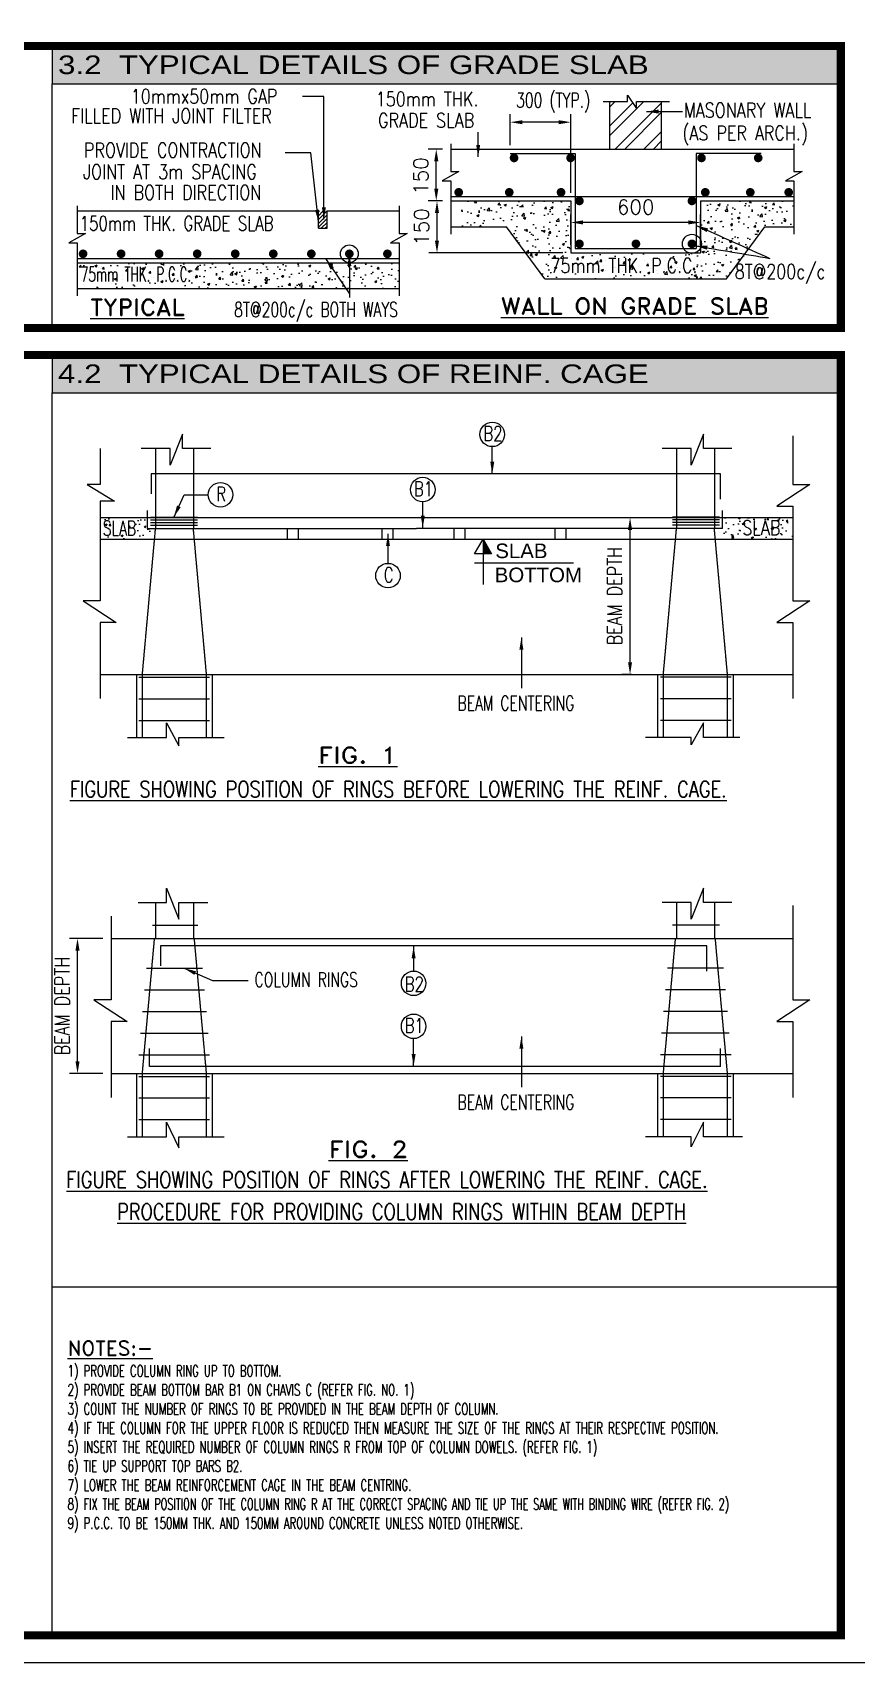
# Model space of a CAD drawing. Header units: inches. Extents: x 74008 to 297778, y 30011 to 129011.
# Drawn here: x 110983 to 126220, y 30011 to 60168 of the extents above; entities that cross this region are included whole.
import ezdxf
from ezdxf.enums import TextEntityAlignment as Align

# ---------------------------------------------------------------- set-up
doc = ezdxf.new("R2010")
doc.units = ezdxf.units.IN
doc.header["$MEASUREMENT"] = 0
doc.linetypes.add('HIDDEN', pattern=[0.375, 0.25, -0.125])
for name, color, linetype in [('BAR', 4, 'Continuous'), ('BEAM', 7, 'Continuous'), ('BEAM_BAR', 4, 'Continuous'), ('BEAM_DETAILING_DIMENSION_ARROW', 9, 'Continuous'), ('BEAM_DETAILING_EXTRA_DIMENSION', 9, 'Continuous'), ('BEAM_DETAILING_TITLE', 7, 'Continuous'), ('BEAM_LAYOUT_DIMENSION_ARROW', 9, 'Continuous'), ('BEAM_SCHEDULE', 7, 'Continuous'), ('BEAM_STEEL_TEXT', 7, 'Continuous'), ('BORDER', 5, 'Continuous'), ('COL_RINGS', 7, 'Continuous'), ('DONUTES', 7, 'Continuous'), ('HATCH', 8, 'Continuous'), ('S-DIM', 2, 'Continuous'), ('TEXT', 7, 'Continuous')]:
    doc.layers.add(name, color=color, linetype=linetype)
doc.layers.add('Level', color=1, linetype='Continuous', lineweight=15)
doc.styles.add('ARIAL', font='arial.ttf')
doc.styles.add('ROMAND', font='romanD.shx')
doc.styles.add('ROMANS', font='romans.shx')
doc.dimstyles.new('DIM-150', dxfattribs={"dimscale": 150, "dimtxt": 1.8, "dimasz": 1.25, "dimexe": 1, "dimexo": 1, "dimgap": 1, "dimtad": 1, "dimdec": 0, "dimzin": 0, "dimdsep": 46, "dimtxsty": 'ROMANS', "dimblk2": 'DOT', "dimcen": 0.0625, "dimdle": 0.5, "dimclrd": 9, "dimclre": 9, "dimclrt": 7, "dimadec": 0, "dimazin": 0, "dimtfac": 1, "dimtdec": 0, "dimtmove": 0, "dimatfit": 3, "dimfxl": 0, "dimtolj": 1, "dimtzin": 3, "dimarcsym": 0})

# ---------------------------------------------------------------- blocks, each defined once
blk = doc.blocks.new('*T114')
at = {"layer": 'BEAM_SCHEDULE', "color": 4}
for p, q in [((0, 0), (14587, 0)), ((0, 0), (0, -696)), ((14587, 0), (14587, -696)), ((0, -696), (14587, -696))]:
    blk.add_line(p, q, dxfattribs=at)
at = {"layer": 'BEAM_SCHEDULE', "color": 58}
blk.add_solid([(0, 0), (0, -696), (14587, 0), (14587, -696)], dxfattribs=at)
at = {"layer": 'BEAM_SCHEDULE', "color": 3, "insert": (108, -348), "char_height": 345, "width": 14371.49, "attachment_point": 4, "style": 'ARIAL'}
blk.add_mtext('{\\W1.2;4.2  TYPICAL DETAILS OF REINF. CAGE }', dxfattribs=at)
blk = doc.blocks.new('_DOT')
at = {"color": 0, "linetype": 'ByBlock'}
blk.add_line((-0.5, 0), (-1, 0), dxfattribs=at)
at = {"color": 0, "linetype": 'ByBlock', "const_width": 0.5}
blk.add_lwpolyline([(-0.25, 0, 1), (0.25, 0, 1)], format="xyb", close=True, dxfattribs=at)
blk = doc.blocks.new('*D199')
at = {"layer": 'BEAM_DETAILING_DIMENSION_ARROW', "color": 9, "lineweight": -2}
for p, q in [((112284, 43408), (111664, 43408)), ((111814, 41133), (111814, 43183)), ((112284, 40908), (111664, 40908))]:
    blk.add_line(p, q, dxfattribs=at)
at = {"layer": 'BEAM_DETAILING_DIMENSION_ARROW', "color": 9}
for points in [[(111776, 43183), (111851, 43183), (111814, 43408)], [(111776, 41133), (111851, 41133), (111814, 40908)]]:
    blk.add_solid(points, dxfattribs=at)
at = {"layer": 'DEFPOINTS', "color": 0}
for p in [(111814, 43408), (112434, 43408), (112434, 40908)]:
    blk.add_point(p, dxfattribs=at)
at = {"layer": 'BEAM_DETAILING_DIMENSION_ARROW', "color": 7, "insert": (111529, 42158), "char_height": 270, "attachment_point": 5, "rotation": 90, "style": 'ROMANS'}
blk.add_mtext('\\A1;{\\W0.8;BEAM DEPTH}', dxfattribs=at)
blk = doc.blocks.new('*D200')
at = {"layer": 'BEAM_DETAILING_DIMENSION_ARROW', "color": 9, "lineweight": -2}
for p, q in [((122058, 51192), (121884, 51192)), ((122034, 48517), (122034, 50967)), ((122058, 48292), (121884, 48292))]:
    blk.add_line(p, q, dxfattribs=at)
at = {"layer": 'BEAM_DETAILING_DIMENSION_ARROW', "color": 9}
for points in [[(121996, 50967), (122071, 50967), (122034, 51192)], [(121996, 48517), (122071, 48517), (122034, 48292)]]:
    blk.add_solid(points, dxfattribs=at)
at = {"layer": 'DEFPOINTS', "color": 0}
for p in [(122034, 51192), (122208, 51192), (122208, 48292)]:
    blk.add_point(p, dxfattribs=at)
at = {"layer": 'BEAM_DETAILING_DIMENSION_ARROW', "color": 7, "insert": (121749, 49742), "char_height": 270, "attachment_point": 5, "rotation": 90, "style": 'ROMANS'}
blk.add_mtext('\\A1;{\\W0.8;BEAM DEPTH}', dxfattribs=at)
blk = doc.blocks.new('*D184')
at = {"layer": 'BEAM_DETAILING_DIMENSION_ARROW', "color": 9, "lineweight": -2}
for p, q in [((119818, 58083), (119818, 58660)), ((120713, 58510), (120043, 58510)), ((120938, 57203), (120938, 58660))]:
    blk.add_line(p, q, dxfattribs=at)
at = {"layer": 'BEAM_DETAILING_DIMENSION_ARROW', "color": 9}
for points in [[(120043, 58547), (120043, 58472), (119818, 58510)], [(120713, 58547), (120713, 58472), (120938, 58510)]]:
    blk.add_solid(points, dxfattribs=at)
at = {"layer": 'DEFPOINTS', "color": 0}
for p in [(119818, 58510), (119818, 57933), (120938, 57053)]:
    blk.add_point(p, dxfattribs=at)
at = {"layer": 'BEAM_DETAILING_DIMENSION_ARROW', "color": 7, "insert": (120611, 58872), "char_height": 270, "attachment_point": 5, "style": 'ROMANS'}
blk.add_mtext('\\A1;{\\W0.7;300 (TYP.)}', dxfattribs=at)
blk = doc.blocks.new('*D185')
at = {"layer": 'BEAM_DETAILING_DIMENSION_ARROW', "color": 9, "lineweight": -2}
for p, q in [((120938, 56243), (120938, 56805)), ((123338, 56243), (123338, 56805)), ((123113, 56655), (121163, 56655))]:
    blk.add_line(p, q, dxfattribs=at)
at = {"layer": 'BEAM_DETAILING_DIMENSION_ARROW', "color": 9}
for points in [[(121163, 56693), (121163, 56618), (120938, 56655)], [(123113, 56693), (123113, 56618), (123338, 56655)]]:
    blk.add_solid(points, dxfattribs=at)
at = {"layer": 'DEFPOINTS', "color": 0}
for p in [(120938, 56655), (120938, 56093), (123338, 56093)]:
    blk.add_point(p, dxfattribs=at)
at = {"layer": 'BEAM_DETAILING_DIMENSION_ARROW', "color": 7, "insert": (122138, 56940), "char_height": 270, "attachment_point": 5, "style": 'ROMANS'}
blk.add_mtext('\\A1;600', dxfattribs=at)
blk = doc.blocks.new('*D186')
at = {"layer": 'BEAM_DETAILING_DIMENSION_ARROW', "color": 9, "lineweight": -2}
for p, q in [((118567, 57053), (118313, 57053)), ((118463, 56318), (118463, 56828)), ((120788, 56093), (118313, 56093))]:
    blk.add_line(p, q, dxfattribs=at)
at = {"layer": 'BEAM_DETAILING_DIMENSION_ARROW', "color": 9}
for points in [[(118425, 56828), (118500, 56828), (118463, 57053)], [(118425, 56318), (118500, 56318), (118463, 56093)]]:
    blk.add_solid(points, dxfattribs=at)
at = {"layer": 'DEFPOINTS', "color": 0}
for p in [(118463, 57053), (118717, 57053), (120938, 56093)]:
    blk.add_point(p, dxfattribs=at)
at = {"layer": 'BEAM_DETAILING_DIMENSION_ARROW', "color": 7, "insert": (118178, 56572), "char_height": 270, "attachment_point": 5, "rotation": 90, "style": 'ROMANS'}
blk.add_mtext('\\A1;150', dxfattribs=at)
blk = doc.blocks.new('*D187')
at = {"layer": 'BEAM_DETAILING_DIMENSION_ARROW', "color": 9, "lineweight": -2}
for p, q in [((118567, 58013), (118299, 58013)), ((118449, 57278), (118449, 57788)), ((118567, 57053), (118299, 57053))]:
    blk.add_line(p, q, dxfattribs=at)
at = {"layer": 'BEAM_DETAILING_DIMENSION_ARROW', "color": 9}
for points in [[(118412, 57788), (118487, 57788), (118449, 58013)], [(118412, 57278), (118487, 57278), (118449, 57053)]]:
    blk.add_solid(points, dxfattribs=at)
at = {"layer": 'DEFPOINTS', "color": 0}
for p in [(118449, 58013), (118717, 58013), (118717, 57053)]:
    blk.add_point(p, dxfattribs=at)
at = {"layer": 'BEAM_DETAILING_DIMENSION_ARROW', "color": 7, "insert": (118164, 57515), "char_height": 270, "attachment_point": 5, "rotation": 90, "style": 'ROMANS'}
blk.add_mtext('\\A1;150', dxfattribs=at)
blk = doc.blocks.new('*T38')
at = {"layer": 'BEAM_SCHEDULE', "color": 4}
for p, q in [((0, 0), (14587, 0)), ((0, 0), (0, -696)), ((14587, 0), (14587, -696)), ((0, -696), (14587, -696))]:
    blk.add_line(p, q, dxfattribs=at)
at = {"layer": 'BEAM_SCHEDULE', "color": 58}
blk.add_solid([(0, 0), (0, -696), (14587, 0), (14587, -696)], dxfattribs=at)
at = {"layer": 'BEAM_SCHEDULE', "color": 3, "insert": (108, -348), "char_height": 345, "width": 14371.49, "attachment_point": 4, "style": 'ARIAL'}
blk.add_mtext('{\\W1.2;3.2  TYPICAL DETAILS OF GRADE SLAB}', dxfattribs=at)

msp = doc.modelspace()

# ---------------------------------------------------------------- hatches: boundary and pattern name
at = {"layer": 'HATCH'}
h = msp.add_hatch(dxfattribs=at)
h.set_pattern_fill('AR-CONC', color=256, scale=60, style=0)
h.set_pattern_definition([(50, (-458018.75, -39010.57), (430.3561, -37.65128), [45, -495]), (355, (-458018.75, -39010.57), (-83.2508, 451.31528), [36, -396]), (100.451444, (-457982.9, -39013.7), (347.1053, 413.664), [38.2441, -420.68527]), (46.1842, (-458018.75, -38890.57), (640.3448, -99.31157), [67.5, -742.5]), (96.63564, (-457965.4, -38898.85), (560.7972, 584.47116), [57.3662, -631.02826]), (351.18416, (-458018.75, -38890.6), (560.7972, 584.47116), [54, -594]), (21, (-457958.75, -38920.57), (358.14423, -241.57133), [45, -495]), (326, (-457958.75, -38920.57), (145.9892, 435.09003), [36, -396]), (71.451445, (-457928.9, -38940.7), (504.13343, 193.5187), [38.2441, -420.68527]), (37.5, (-458018.75, -39010.57), (7.295913, 199.736312), [0, -391.2, 0, -402, 0, -397.5]), (7.5, (-458018.75, -39010.57), (157.84172, 236.64703), [0, -229.2, 0, -382.2, 0, -151.5]), (327.5, (-458152.55, -39010.57), (320.29346, -13.532923), [0, -150, 0, -468, 0, -621]), (317.5, (-458212.55, -39010.57), (349.9117, 60.06299), [0, -195, 0, -310.8, 0, -441])])
h.paths.add_polyline_path([(123817.6, 55613.2), (124525.9, 56573.2), (125064.6, 56573.2), (125064.6, 57053.2), (123337.6, 57053.2), (123337.6, 56093.2), (120937.6, 56093.2), (120937.6, 57053.2), (118916.7, 57053.2), (118916.7, 56573.2), (119749.4, 56573.2), (120457.6, 55613.2)])
h = msp.add_hatch(dxfattribs=at)
h.set_pattern_fill('ANSI31', color=8, scale=400, style=0)
h.set_pattern_definition([(45, (-60262.506, 117622.953), (-35.355339, 35.355339), [])])
h.paths.add_polyline_path([(116430.1, 56870.2), (116270.1, 56870.2), (116270.1, 56550.2), (116430.1, 56550.2)])
h = msp.add_hatch(dxfattribs=at)
h.set_pattern_fill('AR-CONC', color=256, scale=60, style=0)
h.set_pattern_definition([(50, (-17545.54, -397304.45), (430.3561, -37.65128), [45, -495]), (355, (-17545.54, -397304.45), (-83.2508, 451.3153), [36, -396]), (100.45144, (-17509.68, -397307.6), (347.1053, 413.664), [38.2441, -420.68527]), (46.1842, (-17545.54, -397184.45), (640.3448, -99.31157), [67.5, -742.5]), (96.63564, (-17492.2, -397192.7), (560.7972, 584.4712), [57.3662, -631.0283]), (351.18416, (-17545.54, -397184.45), (560.7972, 584.4712), [54, -594]), (21, (-17485.54, -397214.45), (358.14423, -241.57133), [45, -495]), (326, (-17485.54, -397214.45), (145.9892, 435.09003), [36, -396]), (71.45144, (-17455.7, -397234.6), (504.13343, 193.5187), [38.2441, -420.68527]), (37.5, (-17545.54, -397304.45), (7.295913, 199.73631), [0, -391.2, 0, -402, 0, -397.5]), (7.5, (-17545.54, -397304.45), (157.84172, 236.64703), [0, -229.2, 0, -382.2, 0, -151.5]), (327.5, (-17679.34, -397304.45), (320.29346, -13.532923), [0, -150, 0, -468, 0, -621]), (317.5, (-17739.34, -397304.45), (349.9117, 60.06299), [0, -195, 0, -310.8, 0, -441])])
h.paths.add_polyline_path([(117761.5, 55910.2), (111809.9, 55910.2), (111809.9, 55430.2), (117761.5, 55430.2)])
h.paths.add_polyline_path([(111830.9, 55494.5), (114257, 55494.5), (114257, 55899.5), (111830.9, 55899.5)], flags=24)
at = {"layer": 'HATCH', "linetype": 'Continuous'}
h = msp.add_hatch(dxfattribs=at)
h.set_pattern_fill('AR-CONC', color=8, scale=50, style=0)
h.set_pattern_definition([(50, (-535097.1, -65477.36), (358.63009, -31.37607), [37.5, -412.5]), (355, (-535097.1, -65477.36), (-69.37567, 376.09607), [30, -330]), (100.451444, (-535067.22, -65479.97), (289.25442, 344.72), [31.8701, -350.57106]), (46.1842, (-535097.1, -65377.36), (533.62067, -82.75964), [56.25, -618.75]), (96.63564, (-535052.64, -65384.26), (467.33097, 487.0593), [47.80517, -525.8569]), (351.18416, (-535097.1, -65377.36), (467.33097, 487.0593), [45, -495]), (21, (-535047.1, -65402.36), (298.45353, -201.30945), [37.5, -412.5]), (326, (-535047.1, -65402.36), (121.65767, 362.57502), [30, -330]), (71.451445, (-535022.24, -65419.14), (420.11119, 161.26558), [31.8701, -350.57106]), (37.5, (-535097.11, -65477.36), (6.079928, 166.446927), [0, -326, 0, -335, 0, -331.25]), (7.5, (-535097.11, -65477.36), (131.53477, 197.205856), [0, -191, 0, -318.5, 0, -126.25]), (327.5, (-535208.61, -65477.36), (266.911218, -11.277436), [0, -125, 0, -390, 0, -517.5]), (317.5, (-535258.6, -65477.36), (291.593085, 50.05249), [0, -162.5, 0, -259, 0, -367.5])])
h.paths.add_polyline_path([(112233.2, 51191.7), (112233.2, 50791.7), (113239.2, 50791.7), (113257.4, 50994.3), (113105.2, 50991.7), (113105.2, 51191.7)])
h = msp.add_hatch(dxfattribs=at)
h.set_pattern_fill('AR-CONC', color=8, scale=50, style=0)
h.set_pattern_definition([(50, (306203.8, 17133.7), (358.6301, -31.37607), [37.5, -412.5]), (355, (306203.8, 17133.7), (-69.3757, 376.0961), [30, -330]), (100.4514, (306233.68, 17131.08), (289.2547, 344.7198), [31.8701, -350.57106]), (46.1842, (306203.8, 17233.7), (533.6205, -82.7595), [56.25, -618.75]), (96.6356, (306248.26, 17226.8), (467.3314, 487.059), [47.8051, -525.8565]), (351.1842, (306203.8, 17233.7), (467.331, 487.0593), [45, -495]), (21, (306253.8, 17208.7), (298.45353, -201.30945), [37.5, -412.5]), (326, (306253.8, 17208.7), (121.6577, 362.575), [30, -330]), (71.4514, (306278.67, 17191.9), (420.1113, 161.26525), [31.8701, -350.57106]), (37.5, (306203.8, 17133.69), (6.07993, 166.44693), [0, -326, 0, -335, 0, -331.25]), (7.5, (306203.8, 17133.69), (131.53477, 197.20586), [0, -191, 0, -318.5, 0, -126.25]), (327.5, (306092.3, 17133.69), (266.91122, -11.27744), [0, -125, 0, -390, 0, -517.5]), (317.5, (306042.3, 17133.7), (291.59308, 50.0525), [0, -162.5, 0, -259, 0, -367.5])])
h.paths.add_polyline_path([(123745.2, 51191.7), (123745.2, 50991.7), (123593.2, 50991.7), (123611.2, 50791.7), (125044.2, 50791.7), (125044.2, 51191.7)])
at = {"layer": 'Level'}
msp.add_hatch(color=11, dxfattribs=at).paths.add_polyline_path([(119470.6, 50521.4), (119314.5, 50521.4), (119314.5, 50791.7)])
at = {"layer": 'S-DIM'}
h = msp.add_hatch(dxfattribs=at)
h.set_pattern_fill('ANSI32', color=154, scale=1000, style=0)
h.set_pattern_definition([(45, (-420858.86, -441649.87), (-265.16504, 265.16504), []), (45, (-420682.08, -441649.87), (-265.16504, 265.16504), [])])
h.paths.add_polyline_path([(122617.6, 58893.8), (122151.1, 58893.8), (122151.1, 58765.5), (121989.4, 59013.3), (121989.4, 58893.8), (121657.6, 58893.8), (121657.6, 58013.2), (122617.6, 58013.2)])

# ---------------------------------------------------------------- linework, layer by layer
at = {"color": 8}
for points in [[(111345.1, 59222), (125932.6, 59222), (125932.6, 54700.6), (111345.1, 54700.6)], [(111345.1, 53504.6), (125932.6, 53504.6), (125932.6, 30510.7), (111345.1, 30510.7)]]:
    msp.add_lwpolyline(points, close=True, dxfattribs=at)
at = {"layer": 'BEAM'}
for p, q in [((121657.6, 58013.2), (121657.6, 58893.8)), ((122617.6, 58013.2), (122617.6, 58893.8)), ((118716.8, 58013.2), (125064.6, 58013.2)), ((118716.8, 57053.2), (120937.6, 57053.2)), ((120937.6, 57053.2), (120937.6, 56093.2)), ((123337.6, 57053.2), (125064.6, 57053.2)), ((123337.6, 57053.2), (123337.6, 56093.2)), ((111809.9, 56870.2), (116270.1, 56870.2)), ((116270.1, 56550.2), (116270.1, 56870.2)), ((116430.1, 56870.2), (117761.5, 56870.2)), ((116430.1, 56550.2), (116430.1, 56870.2)), ((116270.1, 56550.2), (116430.1, 56550.2)), ((118716.8, 56573.2), (119749.4, 56573.2)), ((124525.9, 56573.2), (125064.6, 56573.2)), ((120937.6, 56093.2), (123337.6, 56093.2)), ((111809.9, 55910.2), (117761.5, 55910.2)), ((120457.6, 55613.2), (123817.6, 55613.2)), ((111809.9, 55430.2), (117761.5, 55430.2)), ((113257.2, 52470.5), (113257.2, 50991.7)), ((113957.2, 52470.5), (113957.2, 50991.7)), ((122893.2, 52470.5), (122893.2, 50991.7)), ((123593.2, 52470.5), (123593.2, 50991.7)), ((124614, 51191.7), (112233.2, 51191.7)), ((115692.2, 50991.7), (115692.2, 50791.7)), ((115892.2, 50991.7), (115892.2, 50791.7)), ((117444.2, 50991.7), (117444.2, 50791.7)), ((117644.2, 50991.7), (117644.2, 50791.7)), ((118776.2, 50991.7), (118776.2, 50791.7)), ((118976.2, 50991.7), (118976.2, 50791.7)), ((120643.2, 50991.7), (120643.2, 50791.7)), ((120843.2, 50991.7), (120843.2, 50791.7)), ((112233.2, 50791.7), (125044.2, 50791.7)), ((112233.2, 48291.7), (125044.2, 48291.7)), ((112907.2, 48291.7), (112907.2, 47126.1)), ((114307.2, 48291.7), (114307.2, 47126.1)), ((122543.2, 48291.7), (122543.2, 47126.1)), ((123943.2, 48291.7), (123943.2, 47126.1)), ((113257.2, 44069.1), (113257.2, 43408.1)), ((113957.2, 44069.1), (113957.2, 43408.1)), ((122893.2, 44069.1), (122893.2, 43408.1)), ((123593.2, 44069.1), (123593.2, 43408.1)), ((123688.2, 43655.1), (122819.2, 43655.1)), ((112433.7, 43408.1), (125044.2, 43408.1)), ((123904.2, 41255.1), (122598.2, 41255.1)), ((112433.7, 40908.1), (125044.2, 40908.1)), ((112907.2, 40908.1), (112907.2, 39738.7)), ((114307.2, 40908.1), (114307.2, 39738.7)), ((122543.2, 40908.1), (122543.2, 39738.7)), ((123943.2, 40908.1), (123943.2, 39738.7))]:
    msp.add_line(p, q, dxfattribs=at)
at = {"layer": 'BEAM', "color": 8}
for p, q in [((113755.2, 52738.5), (113529.2, 52162.5)), ((113755.2, 52470.5), (113755.2, 52738.5)), ((123391.2, 52738.5), (123165.2, 52162.5)), ((123391.2, 52470.5), (123391.2, 52738.5)), ((125044.2, 52709.5), (125044.2, 51804.7)), ((112233.2, 52470.5), (112233.2, 51804.7)), ((113529.2, 52470.5), (112990.2, 52470.5)), ((113529.2, 52162.5), (113529.2, 52470.5)), ((114281.2, 52470.5), (113755.2, 52470.5)), ((123165.2, 52470.5), (122626.2, 52470.5)), ((123165.2, 52162.5), (123165.2, 52470.5)), ((123917.2, 52470.5), (123391.2, 52470.5)), ((112233.2, 51804.7), (111989.7, 51804.7)), ((111989.7, 51804.7), (112497.7, 51496.2)), ((125361.2, 51804.7), (124746.2, 51402.7)), ((125044.2, 51804.7), (125361.2, 51804.7)), ((112233.2, 51496.2), (112233.2, 49655.7)), ((112497.7, 51496.2), (112233.2, 51496.2)), ((124746.2, 51402.7), (125044.2, 51402.7)), ((125044.2, 51402.7), (125044.2, 49655.7)), ((112233.2, 49655.7), (111916.2, 49655.7)), ((111916.2, 49655.7), (112531.2, 49253.7)), ((125361.2, 49655.7), (124746.2, 49253.7)), ((125044.2, 49655.7), (125361.2, 49655.7)), ((112233.2, 49253.7), (112233.2, 47846.7)), ((112531.2, 49253.7), (112233.2, 49253.7)), ((124746.2, 49253.7), (125044.2, 49253.7)), ((125044.2, 49253.7), (125044.2, 47846.7)), ((113459.2, 47126.1), (113459.2, 47394.1)), ((113459.2, 47394.1), (113685.2, 46967.9)), ((123391.2, 47394.1), (123165.2, 46991.3)), ((123391.2, 47126.1), (123391.2, 47394.1)), ((112739.2, 47126.1), (113459.2, 47126.1)), ((113685.2, 46967.9), (113685.2, 47126.1)), ((113685.2, 47126.1), (114529.2, 47126.1)), ((123165.2, 47126.1), (122321.2, 47126.1)), ((123165.2, 46991.3), (123165.2, 47126.1)), ((124066.2, 47126.1), (123391.2, 47126.1)), ((113459.2, 44337.1), (113685.2, 43761.1)), ((113459.2, 44069.1), (113459.2, 44337.1)), ((123391.2, 44337.1), (123165.2, 43761.1)), ((123391.2, 44069.1), (123391.2, 44337.1)), ((112933.2, 44069.1), (113459.2, 44069.1)), ((113685.2, 43761.1), (113685.2, 44069.1)), ((113685.2, 44069.1), (114224.2, 44069.1)), ((123165.2, 44069.1), (122626.2, 44069.1)), ((123165.2, 43761.1), (123165.2, 44069.1)), ((123917.2, 44069.1), (123391.2, 44069.1)), ((112433.7, 43821.1), (112433.7, 42272.1)), ((125044.2, 44019.1), (125044.2, 42272.1)), ((112433.7, 42272.1), (112116.7, 42272.1)), ((112116.7, 42272.1), (112731.7, 41870.1)), ((125361.2, 42272.1), (124746.2, 41870.1)), ((125044.2, 42272.1), (125361.2, 42272.1)), ((112433.7, 41870.1), (112433.7, 40463.1)), ((112731.7, 41870.1), (112433.7, 41870.1)), ((124746.2, 41870.1), (125044.2, 41870.1)), ((125044.2, 41870.1), (125044.2, 40463.1)), ((113459.2, 40006.7), (113685.2, 39532.2)), ((113459.2, 39738.7), (113459.2, 40006.7)), ((123391.2, 40006.7), (123165.2, 39552.2)), ((123391.2, 39738.7), (123391.2, 40006.7)), ((112739.2, 39738.7), (113459.2, 39738.7)), ((113685.2, 39532.2), (113685.2, 39738.7)), ((113685.2, 39738.7), (114529.2, 39738.7)), ((123165.2, 39738.7), (122321.2, 39738.7)), ((123165.2, 39552.2), (123165.2, 39738.7)), ((124111.2, 39738.7), (123391.2, 39738.7))]:
    msp.add_line(p, q, dxfattribs=at)
at = {"layer": 'BEAM', "linetype": 'HIDDEN'}
msp.add_line((125044.2, 51191.7), (122893.2, 51191.7), dxfattribs=at)
at = {"layer": 'BEAM', "color": 224, "const_width": 150}
for points in [[(78534.9, 54700.6), (125932.6, 54700.6), (125932.6, 59918), (78534.9, 59918)], [(74507.6, 30510.7), (125932.6, 30510.7), (125932.6, 54200.6), (74507.6, 54200.6)]]:
    msp.add_lwpolyline(points, close=True, dxfattribs=at)
at = {"layer": 'BEAM_BAR'}
for p, q in [((119817.6, 57933.2), (121017.6, 57933.2)), ((121017.6, 57933.2), (121017.6, 56173.2)), ((123257.6, 57933.2), (123257.6, 56173.2)), ((124457.6, 57933.2), (123257.6, 57933.2)), ((118716.8, 57133.2), (125064.6, 57133.2)), ((121017.6, 56173.2), (123257.6, 56173.2)), ((111809.9, 55990.2), (117761.5, 55990.2))]:
    msp.add_line(p, q, dxfattribs=at)
at = {"layer": 'BEAM_BAR', "color": 4}
for p, q in [((123704, 52001.7), (113176, 52001.7)), ((113176, 52001.7), (113176, 51632.4)), ((123704, 51536.4), (123704, 52001.7)), ((113105.2, 50991.7), (113105.2, 51323.7)), ((123745.2, 50991.7), (123745.2, 51323.7)), ((113105.2, 50991.7), (118084.2, 50991.7)), ((123745.2, 50991.7), (118084.2, 50991.7)), ((113014.2, 47126.1), (113014.2, 48291.7)), ((114200.2, 47126.1), (114200.2, 48291.7)), ((122650.2, 47126.1), (122650.2, 48291.7)), ((123836.2, 47126.1), (123836.2, 48291.7)), ((123454, 43267.1), (113349, 43267.1)), ((113349, 43267.1), (113349, 42897.8)), ((123454, 42801.8), (123454, 43267.1)), ((113144.2, 41040.1), (113144.2, 41372.1)), ((123706.2, 41040.1), (123706.2, 41372.1)), ((123706.2, 41040.1), (113144.2, 41040.1)), ((113014.2, 39738.7), (113014.2, 40908.1)), ((114200.2, 39738.7), (114200.2, 40908.1)), ((122650.2, 39738.7), (122650.2, 40908.1)), ((123836.2, 39738.7), (123836.2, 40908.1))]:
    msp.add_line(p, q, dxfattribs=at)
at = {"layer": 'BEAM_BAR', "color": 4, "linetype": 'HIDDEN'}
for p, q in [((113014.2, 48291.7), (113257.2, 50991.7)), ((114200.2, 48291.7), (113957.2, 50991.7)), ((122650.2, 48291.7), (122893.2, 50991.7)), ((123836.2, 48291.7), (123593.2, 50991.7)), ((113014.2, 40908.1), (113239.2, 43408.1)), ((114200.2, 40908.1), (113975.2, 43408.1)), ((122650.2, 40908.1), (122875.2, 43408.1)), ((123836.2, 40908.1), (123611.2, 43408.1))]:
    msp.add_line(p, q, dxfattribs=at)
at = {"layer": 'BEAM_DETAILING_DIMENSION_ARROW', "linetype": 'Continuous'}
for centre, radius in [((123178.3, 56259.2), 176.5), ((116841.7, 56074.9), 164.4)]:
    msp.add_circle(centre, radius, dxfattribs=at)
at = {"layer": 'BEAM_LAYOUT_DIMENSION_ARROW'}
for points in [[(121536.1, 58893.8), (121989.4, 58893.8), (121989.4, 59013.3), (122151.1, 58765.5), (122151.1, 58893.8), (122761.5, 58893.8)], [(118716.8, 58108.1), (118716.8, 57595.5), (118867.8, 57595.5), (118560.6, 57422.5), (118716.8, 57422.5), (118716.8, 56440.9)], [(125064.6, 58108.1), (125064.6, 57595.5), (125215.6, 57595.5), (124908.4, 57422.5), (125064.6, 57422.5), (125064.6, 56440.9)], [(111809.9, 56965.1), (111809.9, 56452.4), (111960.8, 56452.4), (111653.7, 56279.4), (111809.9, 56279.4), (111809.9, 55297.8)], [(117761.5, 56965.1), (117761.5, 56452.4), (117912.5, 56452.4), (117605.3, 56279.4), (117761.5, 56279.4), (117761.5, 55297.8)]]:
    msp.add_lwpolyline(points, dxfattribs=at)
at = {"layer": 'BEAM_SCHEDULE', "color": 8}
msp.add_line((125932.6, 36953.6), (111345.1, 36953.6), dxfattribs=at)
at = {"layer": 'BEAM_STEEL_TEXT'}
for p, q in [((121657.6, 58013.2), (122617.6, 58013.2)), ((120457.6, 55613.2), (119749.4, 56573.2)), ((123817.6, 55613.2), (124525.9, 56573.2))]:
    msp.add_line(p, q, dxfattribs=at)
at = {"layer": 'BEAM_STEEL_TEXT', "color": 8}
for centre in [(119485.2, 52733.7), (118199.7, 51712.2), (114458.1, 51616.2), (117556.4, 50119.9), (118030.5, 42576.1), (118030.5, 41780.2)]:
    msp.add_circle(centre, 227.1, dxfattribs=at)
at = {"layer": 'BORDER'}
msp.add_lwpolyline([(74007.6, 30010.7), (220692.6, 30010.7), (220692.6, 129010.7), (74007.6, 129010.7)], close=True, dxfattribs=at)
at = {"layer": 'COL_RINGS'}
for p, q in [((113165.2, 51201.7), (114030.2, 51201.7)), ((113165.2, 51151.7), (114030.2, 51151.7)), ((113165.2, 51101.7), (114030.2, 51101.7)), ((113165.2, 51051.7), (114030.2, 51051.7)), ((123685.2, 51201.7), (122820.2, 51201.7)), ((123685.2, 51151.7), (122820.2, 51151.7)), ((123685.2, 51101.7), (122820.2, 51101.7)), ((123685.2, 51051.7), (122820.2, 51051.7)), ((112946.2, 48238.7), (114252.2, 48238.7)), ((123904.2, 48238.7), (122598.2, 48238.7)), ((112946.2, 47838.7), (114252.2, 47838.7)), ((123904.2, 47838.7), (122598.2, 47838.7)), ((112946.2, 47438.7), (114252.2, 47438.7)), ((123904.2, 47438.7), (122598.2, 47438.7)), ((113203.2, 43655.1), (114040.2, 43655.1)), ((113089, 42855.1), (114125.3, 42855.1)), ((123761.3, 42855.1), (122725, 42855.1)), ((113053, 42455.1), (114161.3, 42455.1)), ((123797.3, 42455.1), (122689, 42455.1)), ((113017, 42055.1), (114197.3, 42055.1)), ((123833.3, 42055.1), (122653, 42055.1)), ((112981, 41655.1), (114233.3, 41655.1)), ((123869.3, 41655.1), (122617, 41655.1)), ((112946.2, 41255.1), (114252.2, 41255.1)), ((112946.2, 40855.1), (114252.2, 40855.1)), ((123904.2, 40855.1), (122598.2, 40855.1)), ((112946.2, 40455.1), (114252.2, 40455.1)), ((123904.2, 40455.1), (122598.2, 40455.1)), ((112946.2, 40055.1), (114252.2, 40055.1)), ((123904.2, 40055.1), (122598.2, 40055.1))]:
    msp.add_line(p, q, dxfattribs=at)
at = {"layer": 'DONUTES', "const_width": 80}
for points in [[(119907.3, 57883.8, 1), (119869.6, 57813.2, 1)], [(120952.7, 57883.8, 1), (120915, 57813.2, 1)], [(123374.1, 57883.8, 1), (123336.5, 57813.2, 1)], [(124422.9, 57883.8, 1), (124385.3, 57813.2, 1)], [(118883.2, 57247.7, 1), (118845.6, 57177.1, 1)], [(119818.2, 57247.7, 1), (119780.6, 57177.1, 1)], [(120775.6, 57247.7, 1), (120738, 57177.1, 1)], [(121115.8, 57088.7, 1), (121078.2, 57018.1, 1)], [(123159.4, 57088.7, -1), (123197.1, 57018.1, -1)], [(123443.8, 57247.7, 1), (123406.1, 57177.1, 1)], [(124276.3, 57247.7, 1), (124238.7, 57177.1, 1)], [(124986.9, 57247.7, 1), (124949.3, 57177.1, 1)], [(111935, 56110.2, 1), (111897.3, 56039.6, 1)], [(112638.6, 56110.2, 1), (112601, 56039.6, 1)], [(113342.3, 56110.2, 1), (113304.6, 56039.6, 1)], [(114045.9, 56110.2, 1), (114008.3, 56039.6, 1)], [(114749.6, 56110.2, 1), (114711.9, 56039.6, 1)], [(115453.2, 56110.2, 1), (115415.6, 56039.6, 1)], [(116156.8, 56110.2, 1), (116119.2, 56039.6, 1)], [(116860.5, 56110.2, 1), (116822.8, 56039.6, 1)], [(117564.1, 56110.2, 1), (117526.5, 56039.6, 1)], [(121115.8, 56294.5, 1), (121078.2, 56223.9, 1)], [(122123.6, 56294.5, -1), (122161.2, 56223.9, -1)], [(123159.4, 56294.5, -1), (123197.1, 56223.9, -1)]]:
    msp.add_lwpolyline(points, format="xyb", close=True, dxfattribs=at)
at = {"layer": 'Level'}
for p, q in [((119314.5, 50791.7), (119314.5, 49958.7)), ((119158.4, 50357), (120986.8, 50357))]:
    msp.add_line(p, q, dxfattribs=at)
msp.add_lwpolyline([(119314.5, 50791.7), (119470.6, 50521.4), (119158.4, 50521.4)], close=True, dxfattribs=at)

# ---------------------------------------------------------------- block references
for name, p in [('*T38', (111345.1, 59918)), ('*T114', (111345.1, 54200.6))]:
    msp.add_blockref(name, p)

# ---------------------------------------------------------------- texts
at = {"layer": 'BAR', "color": 7, "style": 'ROMANS'}
for s, width, p in [(' 10mmx50mm GAP', 0.8, (112650.4, 58853.7)), ('150mm THK.', 0.8, (117330.2, 58804.8)), ('MASONARY WALL', 0.8, (123027.2, 58595.8)), ('FILLED WITH JOINT FILTER', 0.8, (111695.5, 58493.9)), ('GRADE SLAB', 0.8, (117373.4, 58409.8)), ('(AS PER ARCH.)', 0.8, (123000.7, 58174.9)), ('PROVIDE CONTRACTION', 0.8, (111932, 57859.3)), ('JOINT AT 3m SPACING', 0.8, (111917.1, 57458.4)), ('IN BOTH DIRECTION', 0.8, (112425.1, 57074.3)), ('150mm THK. GRADE SLAB', 0.75, (111854.3, 56502.7)), ('75mm THK. P.C.C.', 0.6, (111875.2, 55562)), ('75mm THK. P.C.C.', 0.8, (120560.5, 55722.6)), (' 8T@200c/c', 0.8, (123822.3, 55610.6)), (' 8T@200c/c BOTH WAYS', 0.7, (114580.3, 54908.3))]:
    msp.add_text(s, height=270, dxfattribs=dict(at, width=width)).set_placement(p)
at = {"layer": 'BEAM_DETAILING_EXTRA_DIMENSION', "color": 7, "style": 'ROMANS'}
for s, width, p in [('SLAB', 0.7, (112281.3, 50864.2)), ('SLAB', 0.8, (124110, 50871.2)), ('BEAM CENTERING', 0.7, (118840.6, 47625.7)), ('BEAM CENTERING', 0.7, (118840.6, 40242.1))]:
    msp.add_text(s, height=270, dxfattribs=dict(at, width=width)).set_placement(p)
at = {"layer": 'BEAM_DETAILING_TITLE', "color": 3, "style": 'ROMAND', "width": 1.1}
for s, p in [('%%UTYPICAL', (112920.6, 54935.1)), ('%%UWALL ON GRADE SLAB', (122121, 54957.7))]:
    msp.add_text(s, height=300, dxfattribs=at).set_placement(p, align=Align.CENTER)
at = {"layer": 'BEAM_DETAILING_TITLE', "color": 3, "style": 'ROMAND'}
for s, width, p in [('%%uFIG. 1', 1.2, (116265.4, 46648.5)), ('%%UFIGURE SHOWING POSITION OF RINGS BEFORE LOWERING THE REINF. CAGE.', 0.8, (111673.9, 46018.5)), ('%%uFIG. 2', 1.2, (116459.1, 39354.8)), ('%%UFIGURE SHOWING POSITION OF RINGS AFTER LOWERING THE REINF. CAGE.', 0.8, (111607.9, 38792.2)), ('%%uPROCEDURE FOR PROVIDING COLUMN RINGS WITHIN BEAM DEPTH', 0.8, (112548.4, 38199.9))]:
    msp.add_text(s, height=300, dxfattribs=dict(at, width=width)).set_placement(p)
at = {"layer": 'BEAM_STEEL_TEXT', "color": 3, "style": 'ROMANS', "width": 0.75}
for s, p in [('B2', (119497.2, 52748.1)), ('R', (114470.2, 51630.6)), ('B1', (118211.8, 51726.6)), ('C', (117568.4, 50134.3)), ('B2', (118042.5, 42561.7)), ('B1', (118042.5, 41794.6))]:
    msp.add_text(s, height=270, dxfattribs=at).set_placement(p, align=Align.MIDDLE)
at = {"layer": 'BEAM_STEEL_TEXT', "color": 7, "style": 'ROMANS', "width": 0.7}
msp.add_text('COLUMN RINGS', height=270, dxfattribs=at).set_placement((115088.1, 42509.3))
at = {"layer": 'Level', "style": 'ARIAL'}
for s, p in [('SLAB  ', (119541.5, 50443.6, 0)), ('BOTTOM', (119530.8, 49998.4, 0))]:
    msp.add_text(s, height=270, dxfattribs=at).set_placement(p)
at = {"layer": 'TEXT', "insert": (111631.6, 35960.8), "char_height": 270, "width": 18836.441, "attachment_point": 1, "style": 'ROMANS'}
msp.add_mtext('{\\Fromand.SHX;\\LNOTES:-}\\P{\\Fromans.SHX;\\H0.78261x;\\W0.65000x;1) PROVIDE COLUMN RING UP TO BOTTOM.}\\P{\\Fromans.SHX;\\H0.78261x;\\W0.65000x;2) PROVIDE BEAM BOTTOM BAR B1 ON CHAVIS C (REFER FIG. NO. 1)}\\P{\\Fromans.SHX;\\H0.78261x;\\W0.65000x;3) COUNT THE NUMBER OF RINGS TO BE PROVIDED IN THE BEAM DEPTH OF COLUMN.}\\P{\\Fromans.SHX;\\H0.78261x;\\W0.65000x;4) IF THE COLUMN FOR THE UPPER FLOOR IS REDUCED THEN MEASURE THE SIZE OF THE RINGS AT THEIR RESPECTIVE POSITION.}\\P{\\Fromans.SHX;\\H0.78261x;\\W0.65000x;5) INSERT THE REQUIRED NUMBER OF COLUMN RINGS R FROM TOP OF COLUMN DOWELS. (REFER FIG. 1)}\\P{\\Fromans.SHX;\\H0.78261x;\\W0.65000x;6) TIE UP SUPPORT TOP BARS B2.}\\P{\\Fromans.SHX;\\H0.78261x;\\W0.65000x;7) LOWER THE BEAM REINFORCEMENT CAGE IN THE BEAM CENTRING.}\\P{\\Fromans.SHX;\\H0.78261x;\\W0.65000x;8) }{\\Fromans.SHX;\\H0.78261x;\\W0.62000x;FIX THE BEAM POSITION OF THE COLUMN RING R AT THE CORRECT SPACING AND TIE UP THE SAME WITH BINDING WIRE (REFER FIG. 2)}\\P{\\Fromans.SHX;\\H0.78261x;\\W0.65000x;9) P.C.C. TO BE 150MM THK. AND 150MM AROUND CONCRETE UNLESS NOTED OTHERWISE.}', dxfattribs=at)

# ---------------------------------------------------------------- dimensions: what is measured, and where the dimension line sits
at = {"layer": 'BEAM_DETAILING_DIMENSION_ARROW', "color": 9}
for base, p1, p2, text, override, picture, middle in [((119817.6, 58509.7), (120937.6, 57053.2), (119817.6, 57933.2), '{\\W0.7;300 (TYP.)}', {"dimasz": 1.5, "dimtmove": 2}, '*D184', (120611.4, 58872.3)), ((120937.6, 56655), (123337.6, 56093.2), (120937.6, 56093.2), '600', {"dimasz": 1.5}, '*D185', (122137.6, 56655))]:
    dim = msp.add_linear_dim(base=base, p1=p1, p2=p2, text=text, dimstyle='DIM-150', override=override, dxfattribs=at)
    dim.commit()
    dim.dimension.update_dxf_attribs({"geometry": picture, "text_midpoint": middle, "dimtype": 128})
for base, p1, p2, text, picture, middle in [((118449.4, 58013.2), (118716.8, 57053.2), (118716.8, 58013.2), '150', '*D187', (118449.4, 57515.3)), ((118463, 57053.2), (120937.6, 56093.2), (118716.8, 57053.2), '150', '*D186', (118463, 56571.7)), ((111813.6, 43408.1), (112433.7, 40908.1), (112433.7, 43408.1), '{\\W0.8;BEAM DEPTH}', '*D199', (111813.6, 42158.1))]:
    dim = msp.add_linear_dim(base=base, p1=p1, p2=p2, angle=90, text=text, dimstyle='DIM-150', override={"dimasz": 1.5}, dxfattribs=at)
    dim.commit()
    dim.dimension.update_dxf_attribs({"geometry": picture, "text_midpoint": middle, "dimtype": 128})
dim = msp.add_linear_dim(base=(122033.8, 51191.7), p1=(122208.2, 48291.7), p2=(122208.2, 51191.7), angle=90, text='{\\W0.8;BEAM DEPTH}', dimstyle='DIM-150', override={"dimasz": 1.5}, dxfattribs=at)
dim.commit()
dim.dimension.update_dxf_attribs({"geometry": '*D200', "text_midpoint": (121748.8, 49741.7)})

# ---------------------------------------------------------------- leaders
for points in [[(116370.9, 56708.1), (116370.9, 58986.4), (115975.5, 58986.4)], [(119224.7, 57866.2), (119224.7, 58326.9)], [(116270.1, 56664.2), (116130.9, 57945.8), (115652.3, 57945.8)], [(116399.7, 55990.2), (116841.7, 55332.2)], [(116841.7, 56074.9), (116841.7, 55264.8)], [(119485.2, 52001.9), (119485.2, 52506.5)], [(113593.7, 51198.6), (113787.7, 51616.2), (114231, 51616.2)], [(118199.7, 51002.5), (118199.7, 51485.1)], [(117556.4, 50890.3), (117556.4, 50347)], [(120024.1, 48974.6), (120024.1, 48037.7)], [(118030.5, 43262.3), (118030.5, 42803.2)], [(113784.8, 42855.1), (114312.4, 42627.1), (114970.9, 42627.1)], [(118030.5, 41044.9), (118030.5, 41553)], [(120024.1, 41591.1), (120024.1, 40654.1)]]:
    msp.add_leader(points, dimstyle='DIM-150', override={"dimasz": 1.5}, dxfattribs=at)
at = {"layer": 'BEAM_DETAILING_DIMENSION_ARROW', "linetype": 'Continuous', "path_type": 1}
for points in [[(122335.8, 58706.2), (123001.8, 58706.2)], [(123257.6, 56601.4), (124617.5, 55990.8)], [(123239.7, 56223.8), (124620.5, 55990.8)]]:
    msp.add_leader(points, dimstyle='DIM-150', override={"dimasz": 1.5}, dxfattribs=at)

doc.saveas('drawing.dxf')
